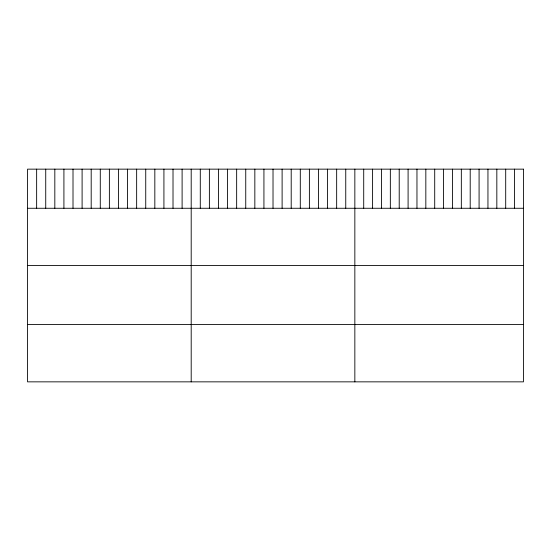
<?xml version="1.0" encoding="UTF-8"?>
<svg xmlns="http://www.w3.org/2000/svg" width="551" height="551" viewBox="0 0 551 551"><rect width="100%" height="100%" fill="white"/><g stroke="black" fill="none" stroke-linecap="round" stroke-linejoin="round"><path stroke-width="0.83" d="M27.55 208.264L523.45 208.264M27.55 265.548L523.45 265.548M27.55 324.567L523.45 324.567M514.579 169.15L514.579 208.264M505.701 169.15L505.701 208.264M496.83 169.15L496.83 208.264M487.952 169.15L487.952 208.264M479.081 169.15L479.081 208.264M470.203 169.15L470.203 208.264M461.332 169.15L461.332 208.264M452.461 169.15L452.461 208.264M443.583 169.15L443.583 208.264M434.711 169.15L434.711 208.264M425.833 169.15L425.833 208.264M416.962 169.15L416.962 208.264M408.091 169.15L408.091 208.264M399.213 169.15L399.213 208.264M390.342 169.15L390.342 208.264M381.464 169.15L381.464 208.264M372.593 169.15L372.593 208.264M363.715 169.15L363.715 208.264M354.844 169.15L354.844 381.85M345.752 169.15L345.752 208.264M336.661 169.15L336.661 208.264M327.57 169.15L327.57 208.264M318.478 169.15L318.478 208.264M309.386 169.15L309.386 208.264M300.295 169.15L300.295 208.264M291.204 169.15L291.204 208.264M282.112 169.15L282.112 208.264M273.02 169.15L273.02 208.264M263.929 169.15L263.929 208.264M254.837 169.15L254.837 208.264M245.746 169.15L245.746 208.264M236.655 169.15L236.655 208.264M227.563 169.15L227.563 208.264M218.471 169.15L218.471 208.264M209.38 169.15L209.38 208.264M200.288 169.15L200.288 208.264M191.197 169.15L191.197 381.85M182.105 169.15L182.105 208.264M173.014 169.15L173.014 208.264M163.922 169.15L163.922 208.264M154.831 169.15L154.831 208.264M145.739 169.15L145.739 208.264M136.648 169.15L136.648 208.264M127.556 169.15L127.556 208.264M118.465 169.15L118.465 208.264M109.374 169.15L109.374 208.264M100.282 169.15L100.282 208.264M91.191 169.15L91.191 208.264M82.099 169.15L82.099 208.264M73.007 169.15L73.007 208.264M63.916 169.15L63.916 208.264M54.824 169.15L54.824 208.264M45.733 169.15L45.733 208.264M36.642 169.15L36.642 208.264M523.45 169.15L27.55 169.15L27.55 381.85L523.45 381.85L523.45 169.15"/></g></svg>
